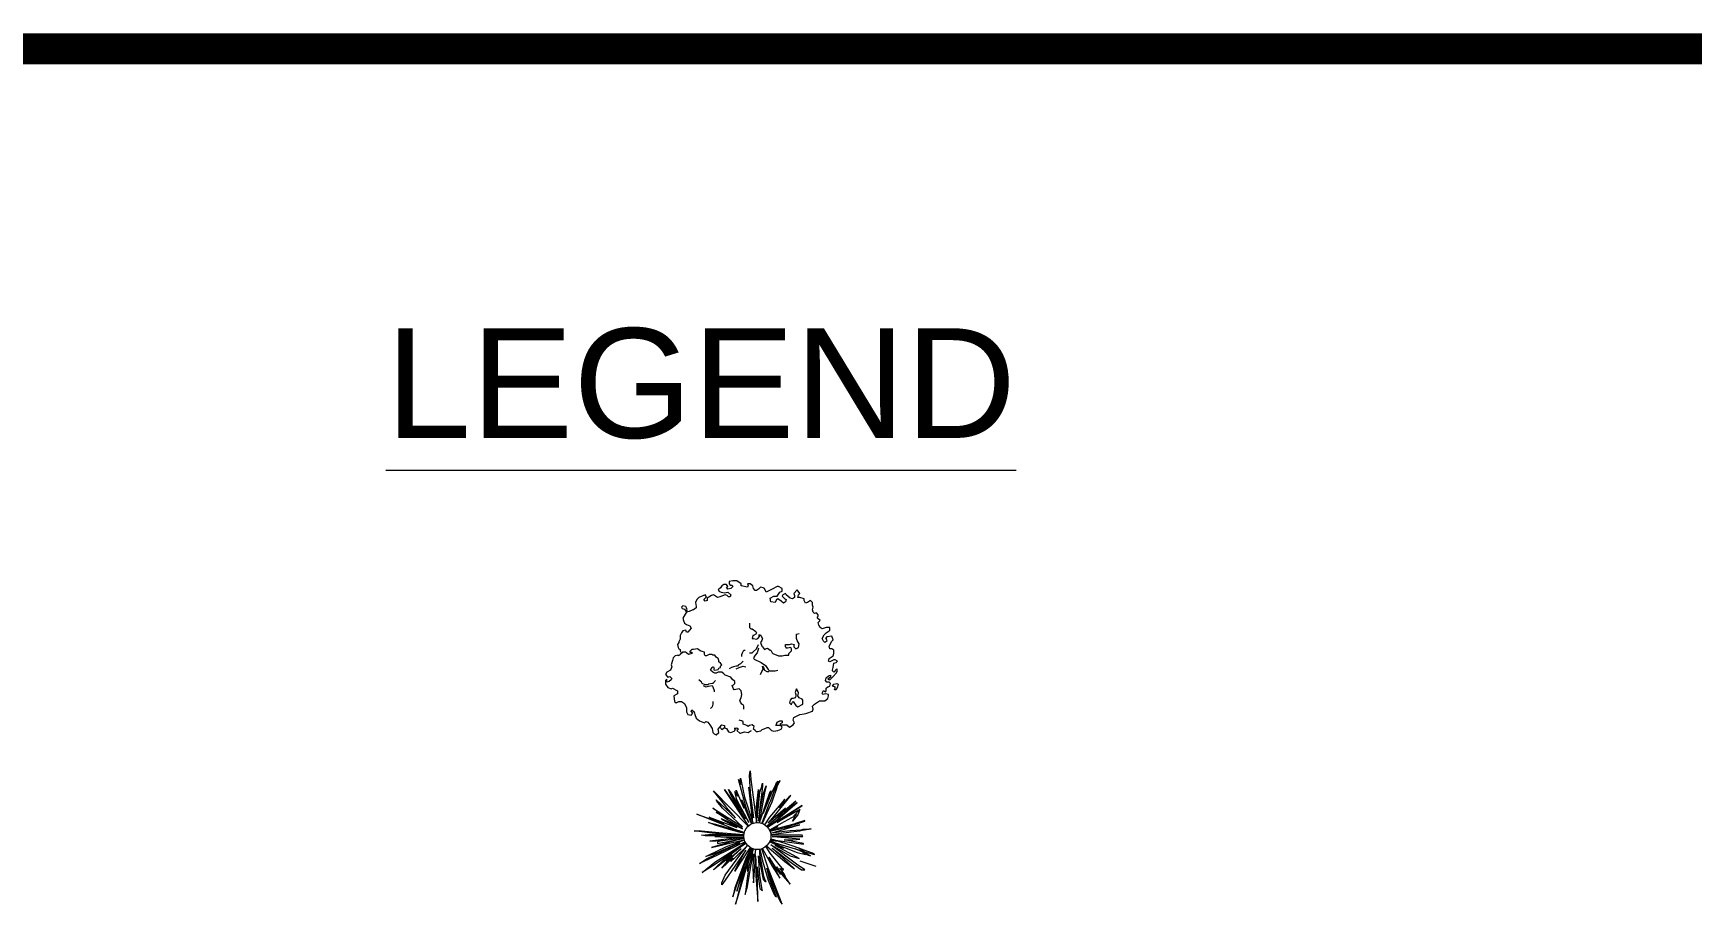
# Model space of a CAD drawing. Header units: millimetres. Extents: x -419 to 20046, y -14642 to 2638.
# Drawn here: x 16.203 to 18.199, y 22.455 to 23.519 of the extents above; entities that cross this region are included whole.
import ezdxf

# ---------------------------------------------------------------- set-up
doc = ezdxf.new("R2010")
doc.units = ezdxf.units.MM
for name, color, linetype in [('PDF11_---- NOTES', 7, 'Continuous'), ('PDF11_24x36$-$Yucca$Valley$TB$CUP$----TB02', 7, 'Continuous'), ('PDF11_TEXT', 7, 'Continuous')]:
    doc.layers.add(name, color=color, linetype=linetype)
doc.layers.add('PDF11_EXLSTR', color=7, linetype='Continuous', true_color=0xb3b3b3)
doc.styles.add('PDF Arial', font='arial.ttf')

msp = doc.modelspace()

# ---------------------------------------------------------------- linework, layer by layer
at = {"layer": 'PDF11_---- NOTES', "lineweight": 20}
msp.add_lwpolyline([(16.6272, 22.9935), (17.3856, 22.9935)], dxfattribs=at)
at = {"layer": 'PDF11_24x36$-$Yucca$Valley$TB$CUP$----TB02', "lineweight": 0, "const_width": 0.0375}
msp.add_lwpolyline([(35.4024, 0.4996), (35.4024, 23.5006), (0.9184, 23.5006), (0.9184, 0.4996)], close=True, dxfattribs=at)
at = {"layer": 'PDF11_EXLSTR', "lineweight": 18}
for points in [[(17.0905, 22.681), (17.0914, 22.6801), (17.0939, 22.6793), (17.0989, 22.6801), (17.103, 22.6818), (17.1039, 22.6843), (17.1022, 22.686), (17.0997, 22.686), (17.0964, 22.686), (17.0972, 22.6876), (17.098, 22.6901), (17.1014, 22.6918), (17.1039, 22.6918), (17.1039, 22.6893), (17.1014, 22.6876), (17.103, 22.6868), (17.1097, 22.6868), (17.113, 22.6843), (17.1172, 22.6868), (17.1189, 22.6893), (17.1172, 22.6926), (17.118, 22.696), (17.1255, 22.6993), (17.1305, 22.7001), (17.1339, 22.701), (17.1405, 22.7035), (17.1414, 22.706), (17.1405, 22.7093), (17.1414, 22.7102), (17.143, 22.7118), (17.1489, 22.716), (17.1514, 22.716), (17.1555, 22.716), (17.1589, 22.7185), (17.1597, 22.7218), (17.1597, 22.7235), (17.1564, 22.7243), (17.153, 22.7235), (17.1522, 22.7252), (17.1539, 22.7285), (17.1564, 22.7268), (17.1572, 22.7277), (17.1572, 22.731), (17.1589, 22.7327), (17.1614, 22.7335), (17.1622, 22.7368), (17.1605, 22.7385), (17.158, 22.7385), (17.1564, 22.7402), (17.1572, 22.7435), (17.1597, 22.746), (17.1622, 22.7468), (17.1622, 22.7443), (17.1589, 22.7418), (17.1614, 22.741), (17.1639, 22.7435), (17.1655, 22.7452), (17.1689, 22.7493), (17.1705, 22.7518), (17.1697, 22.7543), (17.1689, 22.7535), (17.1664, 22.7502), (17.1647, 22.7518), (17.1647, 22.7527), (17.1655, 22.756), (17.1664, 22.761), (17.1689, 22.7618), (17.1705, 22.7635), (17.168, 22.7652), (17.1664, 22.7652), (17.1614, 22.7627), (17.1597, 22.7635), (17.1605, 22.7668), (17.1655, 22.7702), (17.1664, 22.7727), (17.1664, 22.7768), (17.1639, 22.7785), (17.1614, 22.7785), (17.1605, 22.7818), (17.1639, 22.7877), (17.1655, 22.7893), (17.1639, 22.7935), (17.158, 22.7927), (17.1564, 22.791), (17.1572, 22.791), (17.158, 22.7877), (17.1555, 22.786), (17.1539, 22.7877), (17.1522, 22.791), (17.1547, 22.7952), (17.1572, 22.7977), (17.1605, 22.8002), (17.1614, 22.801), (17.1614, 22.8043), (17.1572, 22.8043), (17.1522, 22.8027), (17.1497, 22.8043), (17.148, 22.8068), (17.1472, 22.8102), (17.1497, 22.8127), (17.1464, 22.8152), (17.1464, 22.8168), (17.1472, 22.8177), (17.1472, 22.8193), (17.1455, 22.8218), (17.143, 22.821), (17.1414, 22.8227), (17.1405, 22.8252), (17.1414, 22.8285), (17.1405, 22.831), (17.1405, 22.8343), (17.138, 22.8368), (17.1347, 22.8343), (17.1322, 22.8335), (17.1305, 22.8368), (17.1305, 22.8385), (17.1255, 22.8402), (17.123, 22.8402), (17.1239, 22.8435), (17.1255, 22.8452), (17.1222, 22.8493), (17.118, 22.8452), (17.1189, 22.8427), (17.1189, 22.8402), (17.1164, 22.8385), (17.1139, 22.8393), (17.1089, 22.8435), (17.108, 22.8452), (17.1047, 22.8435), (17.1039, 22.8418), (17.1072, 22.8385), (17.1089, 22.8377), (17.108, 22.8352), (17.1055, 22.8335), (17.103, 22.836), (17.0989, 22.8385), (17.0972, 22.8377), (17.0955, 22.8343), (17.0905, 22.8352), (17.0897, 22.8393), (17.0939, 22.8418), (17.098, 22.8418), (17.0997, 22.8443), (17.1014, 22.8468), (17.1039, 22.8477), (17.1039, 22.851), (17.0997, 22.8535), (17.098, 22.8535), (17.0922, 22.8502), (17.0905, 22.8493), (17.0847, 22.8468), (17.083, 22.851), (17.0814, 22.8518), (17.078, 22.8527), (17.0755, 22.8502), (17.073, 22.8485), (17.0714, 22.8485), (17.0697, 22.851), (17.0689, 22.8543), (17.0655, 22.8568), (17.063, 22.8568), (17.0622, 22.8568), (17.063, 22.8552), (17.0622, 22.8527), (17.0547, 22.8543), (17.0547, 22.8568), (17.0497, 22.8602), (17.0447, 22.8602), (17.0405, 22.8593), (17.0405, 22.8568), (17.0414, 22.8552), (17.0439, 22.8552), (17.0447, 22.8535), (17.0422, 22.851), (17.0389, 22.8502), (17.0372, 22.8527), (17.038, 22.8527), (17.0389, 22.8535), (17.0372, 22.856), (17.0339, 22.856), (17.0314, 22.8543), (17.0297, 22.8518), (17.0272, 22.8493), (17.028, 22.8485), (17.028, 22.8477), (17.0305, 22.8468), (17.0347, 22.846), (17.0389, 22.8468), (17.0422, 22.8435), (17.0414, 22.841), (17.0397, 22.841), (17.038, 22.8427), (17.0355, 22.8435), (17.0289, 22.841), (17.0264, 22.8402), (17.0214, 22.8435), (17.0189, 22.8427), (17.0139, 22.8393), (17.0139, 22.8368), (17.0114, 22.836), (17.0097, 22.8377), (17.013, 22.841), (17.0114, 22.8435), (17.0039, 22.8402), (17.0014, 22.8377), (16.9997, 22.8343), (17.0005, 22.8293), (17.0005, 22.8285), (17.0005, 22.8277), (16.9972, 22.8252), (16.9964, 22.8252), (16.9922, 22.8235), (16.9889, 22.8227), (16.9897, 22.8252), (16.9889, 22.8277), (16.988, 22.8293), (16.9847, 22.8302), (16.983, 22.8285), (16.9839, 22.8268), (16.9864, 22.826), (16.9889, 22.8227), (16.9872, 22.8202), (16.9847, 22.8152), (16.9855, 22.8127), (16.9864, 22.8093), (16.9889, 22.8077), (16.993, 22.806), (16.9947, 22.8035), (16.9905, 22.7985), (16.9889, 22.7985), (16.988, 22.801), (16.9847, 22.8002), (16.983, 22.7977), (16.9814, 22.7943), (16.9814, 22.7902), (16.9797, 22.7868), (16.9797, 22.786), (16.978, 22.7835), (16.9789, 22.7802), (16.9797, 22.7785), (16.9814, 22.7777), (16.9814, 22.7768), (16.9814, 22.776), (16.9822, 22.7743)], [(17.0647, 22.8093), (17.0647, 22.8043), (17.0664, 22.8027), (17.0672, 22.8027), (17.068, 22.8027), (17.0722, 22.7993), (17.073, 22.7977), (17.0722, 22.796), (17.0697, 22.7943), (17.0689, 22.7943), (17.068, 22.791), (17.0697, 22.791), (17.073, 22.7902), (17.0747, 22.791), (17.0772, 22.7935), (17.0755, 22.7952), (17.078, 22.7952), (17.0789, 22.7935), (17.0805, 22.791), (17.0797, 22.7885), (17.078, 22.786), (17.0797, 22.7818), (17.0805, 22.781), (17.083, 22.7777), (17.0839, 22.7785), (17.0864, 22.7793), (17.0897, 22.7768), (17.0905, 22.7768), (17.0914, 22.7752), (17.0922, 22.7735), (17.093, 22.7727), (17.0997, 22.7702), (17.1039, 22.7702), (17.1072, 22.771), (17.1122, 22.771), (17.1122, 22.7727), (17.1147, 22.7752), (17.1155, 22.776), (17.1155, 22.7785), (17.1147, 22.7802), (17.1105, 22.7793), (17.1089, 22.7793), (17.1089, 22.7802), (17.108, 22.781), (17.108, 22.7818), (17.108, 22.7835), (17.1089, 22.7835), (17.1122, 22.7835), (17.113, 22.7835), (17.1155, 22.7843), (17.1189, 22.7835), (17.118, 22.7827), (17.118, 22.781), (17.1205, 22.7785), (17.1239, 22.7802), (17.1247, 22.7843), (17.1222, 22.7885), (17.1214, 22.791), (17.1214, 22.796), (17.1247, 22.7968)], [(17.058, 22.706), (17.058, 22.7093), (17.0572, 22.711), (17.0555, 22.7118), (17.0539, 22.7143), (17.053, 22.7168), (17.0547, 22.7193), (17.0555, 22.7235), (17.0547, 22.7277), (17.0522, 22.7302), (17.0464, 22.7293), (17.0455, 22.7302), (17.0439, 22.7343), (17.0455, 22.7352), (17.0472, 22.7368), (17.0472, 22.7393), (17.0439, 22.7418), (17.0422, 22.7443), (17.0355, 22.7468), (17.0339, 22.7485), (17.0314, 22.7502), (17.0272, 22.7502), (17.0247, 22.7493), (17.023, 22.7493), (17.0205, 22.7502), (17.018, 22.7527), (17.0197, 22.756), (17.0205, 22.7568), (17.0214, 22.7568), (17.0222, 22.7552), (17.0214, 22.7535), (17.023, 22.7527), (17.0272, 22.7535), (17.028, 22.7552), (17.0297, 22.756), (17.0297, 22.7577), (17.0314, 22.7593), (17.0297, 22.761), (17.028, 22.7627), (17.028, 22.7643), (17.0272, 22.7668), (17.0247, 22.7685), (17.023, 22.771), (17.0205, 22.771), (17.0197, 22.7718), (17.0164, 22.7718), (17.0147, 22.771), (17.013, 22.7702), (17.0114, 22.7702), (17.0105, 22.7718), (17.0105, 22.7743), (17.008, 22.7752), (17.0055, 22.776), (17.0022, 22.7785), (16.9972, 22.7777), (16.9955, 22.7777), (16.993, 22.7752), (16.993, 22.7743), (16.9955, 22.7743), (16.9955, 22.7727), (16.9914, 22.7718), (16.9889, 22.7735), (16.988, 22.7743), (16.9847, 22.7743), (16.9814, 22.7718), (16.9805, 22.771), (16.9789, 22.7702), (16.9789, 22.771), (16.9755, 22.7702), (16.973, 22.7677), (16.9722, 22.7643), (16.9705, 22.7593), (16.9714, 22.7568), (16.9697, 22.7527), (16.9655, 22.7502), (16.9639, 22.7477), (16.9664, 22.7443), (16.9689, 22.7452), (16.9714, 22.7427), (16.9705, 22.741), (16.968, 22.7393), (16.9655, 22.7385), (16.9655, 22.7418), (16.9639, 22.7402), (16.9639, 22.736), (16.9664, 22.7318), (16.9705, 22.7302), (16.9722, 22.731), (16.978, 22.7277), (16.978, 22.7243), (16.9739, 22.7218), (16.9747, 22.7152), (16.9764, 22.7135), (16.9797, 22.7152), (16.983, 22.7152), (16.9864, 22.7127), (16.9889, 22.7076), (16.9889, 22.7026), (16.9905, 22.6993), (16.9947, 22.6985), (16.9964, 22.701), (16.9947, 22.7035), (16.9955, 22.7051), (16.998, 22.7026), (16.9989, 22.6993), (17.0005, 22.6951), (17.0047, 22.6918), (17.0105, 22.6893), (17.0122, 22.691), (17.0147, 22.6901), (17.0172, 22.6868), (17.0197, 22.6826), (17.0205, 22.6776), (17.0222, 22.676), (17.0247, 22.6751), (17.028, 22.6776), (17.0272, 22.6818), (17.0289, 22.6843), (17.0314, 22.6868), (17.0347, 22.686), (17.0347, 22.6835), (17.0314, 22.681), (17.0305, 22.6826), (17.0289, 22.6843)], [(17.0555, 22.7693), (17.0555, 22.7718), (17.0564, 22.7735), (17.058, 22.7768), (17.0597, 22.7768)], [(17.0647, 22.7735), (17.068, 22.7735), (17.0697, 22.7752), (17.073, 22.7785), (17.0755, 22.7835)], [(17.0755, 22.7793), (17.0739, 22.7735), (17.0714, 22.771), (17.0697, 22.7677), (17.0705, 22.766), (17.0789, 22.7618), (17.0839, 22.7585), (17.0872, 22.7535), (17.0889, 22.7518), (17.0914, 22.7518), (17.0955, 22.7518), (17.0989, 22.7527)], [(17.0572, 22.7635), (17.0539, 22.7602), (17.0514, 22.7593), (17.0505, 22.7577), (17.0489, 22.7577), (17.0455, 22.7568), (17.043, 22.756), (17.0405, 22.7543)], [(17.0489, 22.7543), (17.0522, 22.756), (17.0547, 22.7568), (17.0572, 22.7577), (17.0605, 22.7568)], [(17.078, 22.7477), (17.0797, 22.751), (17.0814, 22.7535), (17.0805, 22.7577), (17.0822, 22.7552), (17.083, 22.7527), (17.0855, 22.751), (17.088, 22.751)], [(17.0239, 22.7402), (17.0205, 22.7368), (17.0197, 22.7368), (17.0155, 22.736), (17.0147, 22.7352), (17.013, 22.7352), (17.0114, 22.7352), (17.008, 22.7368), (17.0072, 22.7385), (17.0039, 22.741)], [(17.0089, 22.7343), (17.0122, 22.7327), (17.0155, 22.7335), (17.0197, 22.7343), (17.0205, 22.7327), (17.0222, 22.7285), (17.0222, 22.7268)], [(17.0205, 22.7152), (17.0205, 22.7118), (17.0197, 22.7085), (17.018, 22.7068)], [(17.0914, 22.6801), (17.088, 22.6835), (17.0855, 22.6835), (17.0822, 22.6818), (17.0797, 22.681), (17.078, 22.6793), (17.0747, 22.6785), (17.073, 22.6785), (17.0714, 22.6801), (17.0697, 22.6818), (17.0705, 22.6851), (17.068, 22.6868), (17.0647, 22.686), (17.063, 22.6851), (17.0614, 22.686), (17.0597, 22.6868), (17.0572, 22.6876), (17.0572, 22.6885), (17.0572, 22.691), (17.0555, 22.6918), (17.0547, 22.6918), (17.0522, 22.6926)], [(17.0347, 22.6835), (17.0372, 22.6826), (17.0397, 22.6785), (17.0422, 22.6776), (17.0464, 22.6793), (17.0472, 22.6801), (17.048, 22.6826), (17.0464, 22.6826), (17.0497, 22.6835), (17.0514, 22.6818), (17.0497, 22.6801), (17.053, 22.6768), (17.0539, 22.6768), (17.0589, 22.6785), (17.063, 22.6776), (17.0655, 22.6793), (17.0672, 22.6801)], [(17.068, 22.5676), (17.0664, 22.5718), (17.0605, 22.5885), (17.0514, 22.621), (17.0539, 22.6151), (17.0539, 22.6226), (17.0547, 22.6193), (17.0589, 22.6001), (17.0689, 22.5693), (17.0647, 22.6051), (17.0639, 22.6118), (17.0655, 22.6051), (17.0697, 22.5751), (17.0689, 22.5818), (17.0664, 22.5993), (17.0647, 22.626), (17.0655, 22.6318), (17.0664, 22.621), (17.073, 22.5693), (17.0739, 22.5768), (17.073, 22.5885), (17.0755, 22.6093), (17.0747, 22.5976), (17.0739, 22.5751), (17.0747, 22.581), (17.0772, 22.606), (17.0797, 22.6126), (17.0797, 22.6135), (17.0805, 22.6168), (17.0805, 22.6135), (17.0797, 22.606), (17.0772, 22.5876), (17.0755, 22.571), (17.0764, 22.5776), (17.0814, 22.6035), (17.0847, 22.6135), (17.083, 22.6051), (17.0764, 22.5693)], [(17.0772, 22.5693), (17.078, 22.5726), (17.0897, 22.6068), (17.0905, 22.6076), (17.0822, 22.5826), (17.0814, 22.5801), (17.0864, 22.5926), (17.0914, 22.6043), (17.0964, 22.6151), (17.0972, 22.6176), (17.0989, 22.6193), (17.098, 22.6176), (17.0972, 22.6151), (17.0939, 22.6068), (17.0897, 22.5943), (17.0889, 22.5935), (17.0797, 22.5685)], [(17.0797, 22.6135), (17.0797, 22.6135)], [(17.0805, 22.5685), (17.0922, 22.5943), (17.093, 22.5968), (17.098, 22.6118), (17.0972, 22.6118), (17.098, 22.6126), (17.0997, 22.616), (17.1005, 22.6176), (17.1014, 22.6193), (17.1014, 22.6201), (17.0997, 22.6176), (17.0989, 22.616), (17.0939, 22.6068)], [(17.0805, 22.6135), (17.0805, 22.6135)], [(17.0997, 22.6176), (17.1005, 22.6193)], [(17.1014, 22.6193), (17.1005, 22.6176)], [(17.1014, 22.6201), (17.1014, 22.6201)], [(17.0205, 22.5726), (17.0339, 22.5676), (17.0164, 22.576), (17.0497, 22.5635), (17.0322, 22.5726), (17.0305, 22.5743), (17.038, 22.571), (17.0564, 22.5618), (17.0372, 22.5735), (17.0247, 22.5818), (17.0322, 22.5776), (17.0389, 22.5735), (17.0205, 22.5868), (17.038, 22.576), (17.0564, 22.5643), (17.0322, 22.5868), (17.0255, 22.5951), (17.0247, 22.5968), (17.0355, 22.5868), (17.048, 22.5751), (17.0372, 22.5876), (17.0364, 22.5893), (17.0214, 22.6076), (17.063, 22.5651)], [(17.0639, 22.5651), (17.0347, 22.6093), (17.0597, 22.5735), (17.0414, 22.6043), (17.0397, 22.6093), (17.0422, 22.6051), (17.0639, 22.5693), (17.0589, 22.5793), (17.0497, 22.5968), (17.048, 22.6035), (17.0472, 22.6068), (17.0505, 22.601), (17.0497, 22.6043), (17.0489, 22.6085), (17.0505, 22.6043), (17.058, 22.5868), (17.0555, 22.5968), (17.0597, 22.586), (17.0672, 22.5676)], [(17.0864, 22.5643), (17.0989, 22.5735), (17.1222, 22.5935), (17.1064, 22.581), (17.1205, 22.5951), (17.0997, 22.5776), (17.108, 22.5868), (17.0872, 22.5685), (17.0947, 22.5776), (17.1147, 22.6018), (17.1122, 22.6001), (17.1005, 22.5876), (17.1072, 22.5976), (17.0889, 22.576), (17.083, 22.5668)], [(17.0864, 22.5926), (17.0864, 22.5926)], [(17.0455, 22.5618), (17.0014, 22.5793), (17.0205, 22.5726), (17.0455, 22.5618), (17.0555, 22.5585), (17.0589, 22.5576)], [(17.0855, 22.5651), (17.0864, 22.566), (17.0964, 22.5743), (17.0989, 22.5768), (17.0997, 22.5776)], [(17.1197, 22.5776), (17.1214, 22.5793), (17.118, 22.5776), (17.1255, 22.5851), (17.098, 22.5693), (17.128, 22.5901), (17.0864, 22.5635)], [(17.1255, 22.5851), (17.123, 22.5785), (17.1164, 22.571), (17.118, 22.5743), (17.1197, 22.5776), (17.1064, 22.5701), (17.0889, 22.5601), (17.0989, 22.5643), (17.0889, 22.5601)], [(17.0905, 22.5551), (17.118, 22.5585), (17.1255, 22.5593), (17.128, 22.5601), (17.1389, 22.5618), (17.1339, 22.561), (17.1289, 22.561), (17.1264, 22.5601), (17.1147, 22.5593), (17.1139, 22.5593), (17.0905, 22.5568), (17.103, 22.5601), (17.1164, 22.5643), (17.1022, 22.5618), (17.1172, 22.5668), (17.1205, 22.5676), (17.1314, 22.571), (17.1314, 22.5718), (17.1214, 22.5685), (17.118, 22.5676), (17.103, 22.5635), (17.0897, 22.5593)], [(17.0964, 22.5743), (17.1064, 22.581)], [(17.058, 22.5543), (17.0364, 22.5551), (17.0197, 22.5568), (16.998, 22.5593), (17.0072, 22.5593), (17.028, 22.5576), (17.058, 22.5551)], [(17.058, 22.5535), (17.0322, 22.5535), (17.0114, 22.5535), (17.0072, 22.5543), (17.0155, 22.5551), (17.0364, 22.5551)], [(17.058, 22.5568), (17.0539, 22.5576), (17.0405, 22.561), (17.038, 22.5618), (17.0247, 22.566), (17.0155, 22.5693), (17.0239, 22.5676), (17.043, 22.5618), (17.0555, 22.5585)], [(17.0322, 22.5535), (17.023, 22.5526), (17.0372, 22.5518), (17.058, 22.5518), (17.0505, 22.551), (17.0172, 22.5468), (17.0322, 22.5476), (17.058, 22.551)], [(17.1022, 22.5618), (17.0997, 22.561), (17.0897, 22.5585)], [(17.0897, 22.546), (17.1222, 22.5335), (17.1322, 22.531), (17.1289, 22.5335), (17.1355, 22.5301), (17.138, 22.5293), (17.1339, 22.5318), (17.1197, 22.5376), (17.1289, 22.5351), (17.1297, 22.5343), (17.1247, 22.5385), (17.1314, 22.5343), (17.143, 22.531), (17.1405, 22.5326), (17.1172, 22.541), (17.0939, 22.5485), (17.0989, 22.5476), (17.1297, 22.5435), (17.1297, 22.5443), (17.1064, 22.5485), (17.1172, 22.5485), (17.1255, 22.5493), (17.098, 22.5518), (17.0922, 22.5526), (17.123, 22.5526), (17.1239, 22.5526), (17.1289, 22.5526), (17.128, 22.5543), (17.1255, 22.5543), (17.1239, 22.5543), (17.0905, 22.5543)], [(17.0905, 22.5568), (17.0905, 22.5568)], [(17.1164, 22.5643), (17.1189, 22.5651), (17.1164, 22.5643)], [(17.1189, 22.5651), (17.1255, 22.5668), (17.1189, 22.5651)], [(17.0597, 22.546), (17.0264, 22.5301), (17.0047, 22.5201), (17.0139, 22.526), (17.053, 22.5451), (17.0205, 22.531), (17.0122, 22.5285), (17.0155, 22.5301), (17.0364, 22.5401), (17.0589, 22.5485)], [(17.0655, 22.5393), (17.0522, 22.5193), (17.0472, 22.511), (17.0514, 22.5201), (17.0605, 22.536), (17.0472, 22.5168), (17.0355, 22.5001), (17.0314, 22.4943), (17.0314, 22.4968), (17.0355, 22.506), (17.053, 22.5301), (17.0622, 22.5418), (17.0464, 22.526), (17.043, 22.5235), (17.0422, 22.5226), (17.043, 22.5243), (17.0447, 22.5268), (17.0314, 22.5143), (17.038, 22.5226), (17.0547, 22.5376), (17.0372, 22.5226), (17.0439, 22.5301), (17.0214, 22.5126), (17.0355, 22.526), (17.0572, 22.5426), (17.0605, 22.5443), (17.0239, 22.5193), (17.008, 22.5093), (17.023, 22.5218), (17.0597, 22.5451)], [(17.053, 22.5493), (17.0189, 22.5393), (17.058, 22.5485)], [(17.0322, 22.5476), (17.0264, 22.546), (17.0264, 22.5443), (17.053, 22.5493), (17.058, 22.5501)], [(17.0664, 22.5385), (17.0605, 22.526), (17.0472, 22.491), (17.0447, 22.4801), (17.0497, 22.4943), (17.058, 22.5168), (17.0539, 22.5026), (17.0497, 22.4868), (17.053, 22.4976), (17.0605, 22.5176), (17.058, 22.511), (17.048, 22.471), (17.0505, 22.4785), (17.0589, 22.5068), (17.063, 22.5218), (17.0622, 22.516), (17.0622, 22.511), (17.063, 22.5101), (17.0647, 22.5176), (17.0697, 22.5376)], [(17.0672, 22.5376), (17.058, 22.5168)], [(17.063, 22.5101), (17.0622, 22.5051), (17.0597, 22.4826), (17.0622, 22.4926), (17.0664, 22.5168), (17.0697, 22.5318), (17.0689, 22.5151), (17.0697, 22.4968), (17.0705, 22.506), (17.0714, 22.5218), (17.0714, 22.531), (17.0722, 22.5243), (17.0722, 22.5051), (17.0747, 22.4743), (17.0747, 22.481), (17.0739, 22.5085), (17.0739, 22.516), (17.0755, 22.5018), (17.0772, 22.4901), (17.0805, 22.4876), (17.0797, 22.491), (17.0772, 22.506), (17.0755, 22.5293), (17.078, 22.5168), (17.0814, 22.501), (17.083, 22.4993), (17.0839, 22.4985), (17.0847, 22.4985), (17.0839, 22.4993), (17.0822, 22.5043), (17.0805, 22.5143), (17.0772, 22.5318), (17.0772, 22.5368), (17.0805, 22.5235), (17.0872, 22.5001), (17.0939, 22.4835), (17.0955, 22.481), (17.0972, 22.4801), (17.0889, 22.5018), (17.0855, 22.5143), (17.0914, 22.4993), (17.0997, 22.4785), (17.1022, 22.4735), (17.1039, 22.471), (17.0872, 22.5143), (17.0797, 22.5376)], [(17.068, 22.5376), (17.0605, 22.5176)], [(17.0689, 22.5376), (17.063, 22.5218)], [(17.0714, 22.531), (17.0722, 22.5368)], [(17.0805, 22.5376), (17.0922, 22.5168), (17.1014, 22.5026), (17.0939, 22.5176), (17.088, 22.5276), (17.0964, 22.5143), (17.1022, 22.5068), (17.0972, 22.516), (17.1047, 22.5051), (17.1139, 22.4951), (17.1089, 22.5026), (17.103, 22.5101), (17.108, 22.5043), (17.1064, 22.5076), (17.1014, 22.5143), (17.1039, 22.5126), (17.1047, 22.5118), (17.1055, 22.5135), (17.1047, 22.5135), (17.1022, 22.5168), (17.0897, 22.5326), (17.0847, 22.5401)], [(17.0855, 22.541), (17.1072, 22.5226), (17.1189, 22.5135), (17.1055, 22.526), (17.0922, 22.5385), (17.1164, 22.5201), (17.1272, 22.5126), (17.1314, 22.5126), (17.1214, 22.5193), (17.0905, 22.5426), (17.0922, 22.5418), (17.1139, 22.5293), (17.1247, 22.526), (17.1172, 22.5301), (17.0955, 22.5418), (17.1055, 22.5385), (17.0889, 22.546)], [(17.0905, 22.5485), (17.0972, 22.5468), (17.0897, 22.5476), (17.0955, 22.5451), (17.1197, 22.5376)], [(17.0939, 22.5485), (17.0905, 22.5493)], [(17.1255, 22.5235), (17.1447, 22.5168)]]:
    msp.add_lwpolyline(points, dxfattribs=at)
for points in [[(17.1647, 22.7335), (17.1664, 22.736), (17.1697, 22.7368), (17.1714, 22.736), (17.1705, 22.7327), (17.1689, 22.7293), (17.1672, 22.7293), (17.168, 22.731), (17.168, 22.7327), (17.1672, 22.7327)], [(17.1189, 22.7127), (17.1205, 22.7102), (17.123, 22.7085), (17.1289, 22.7118), (17.1289, 22.7135), (17.1289, 22.7168), (17.128, 22.7177), (17.1247, 22.7193), (17.123, 22.7218), (17.1239, 22.7252), (17.1239, 22.726), (17.1214, 22.7302), (17.1205, 22.7285), (17.1197, 22.726), (17.1205, 22.7235), (17.1205, 22.721), (17.1197, 22.7193), (17.1172, 22.7185), (17.1155, 22.7185), (17.1139, 22.7168), (17.113, 22.7135), (17.1155, 22.711), (17.1155, 22.7118), (17.1164, 22.7143), (17.1172, 22.7152)]]:
    msp.add_lwpolyline(points, close=True, dxfattribs=at)
msp.add_circle((17.0743, 22.5531), 0.0163, dxfattribs=at)

# ---------------------------------------------------------------- texts
at = {"layer": 'PDF11_TEXT', "insert": (16.6272, 23.0304), "char_height": 0.13201, "attachment_point": 7, "style": 'PDF Arial'}
msp.add_mtext('LEGEND', dxfattribs=at)

doc.saveas('drawing.dxf')
